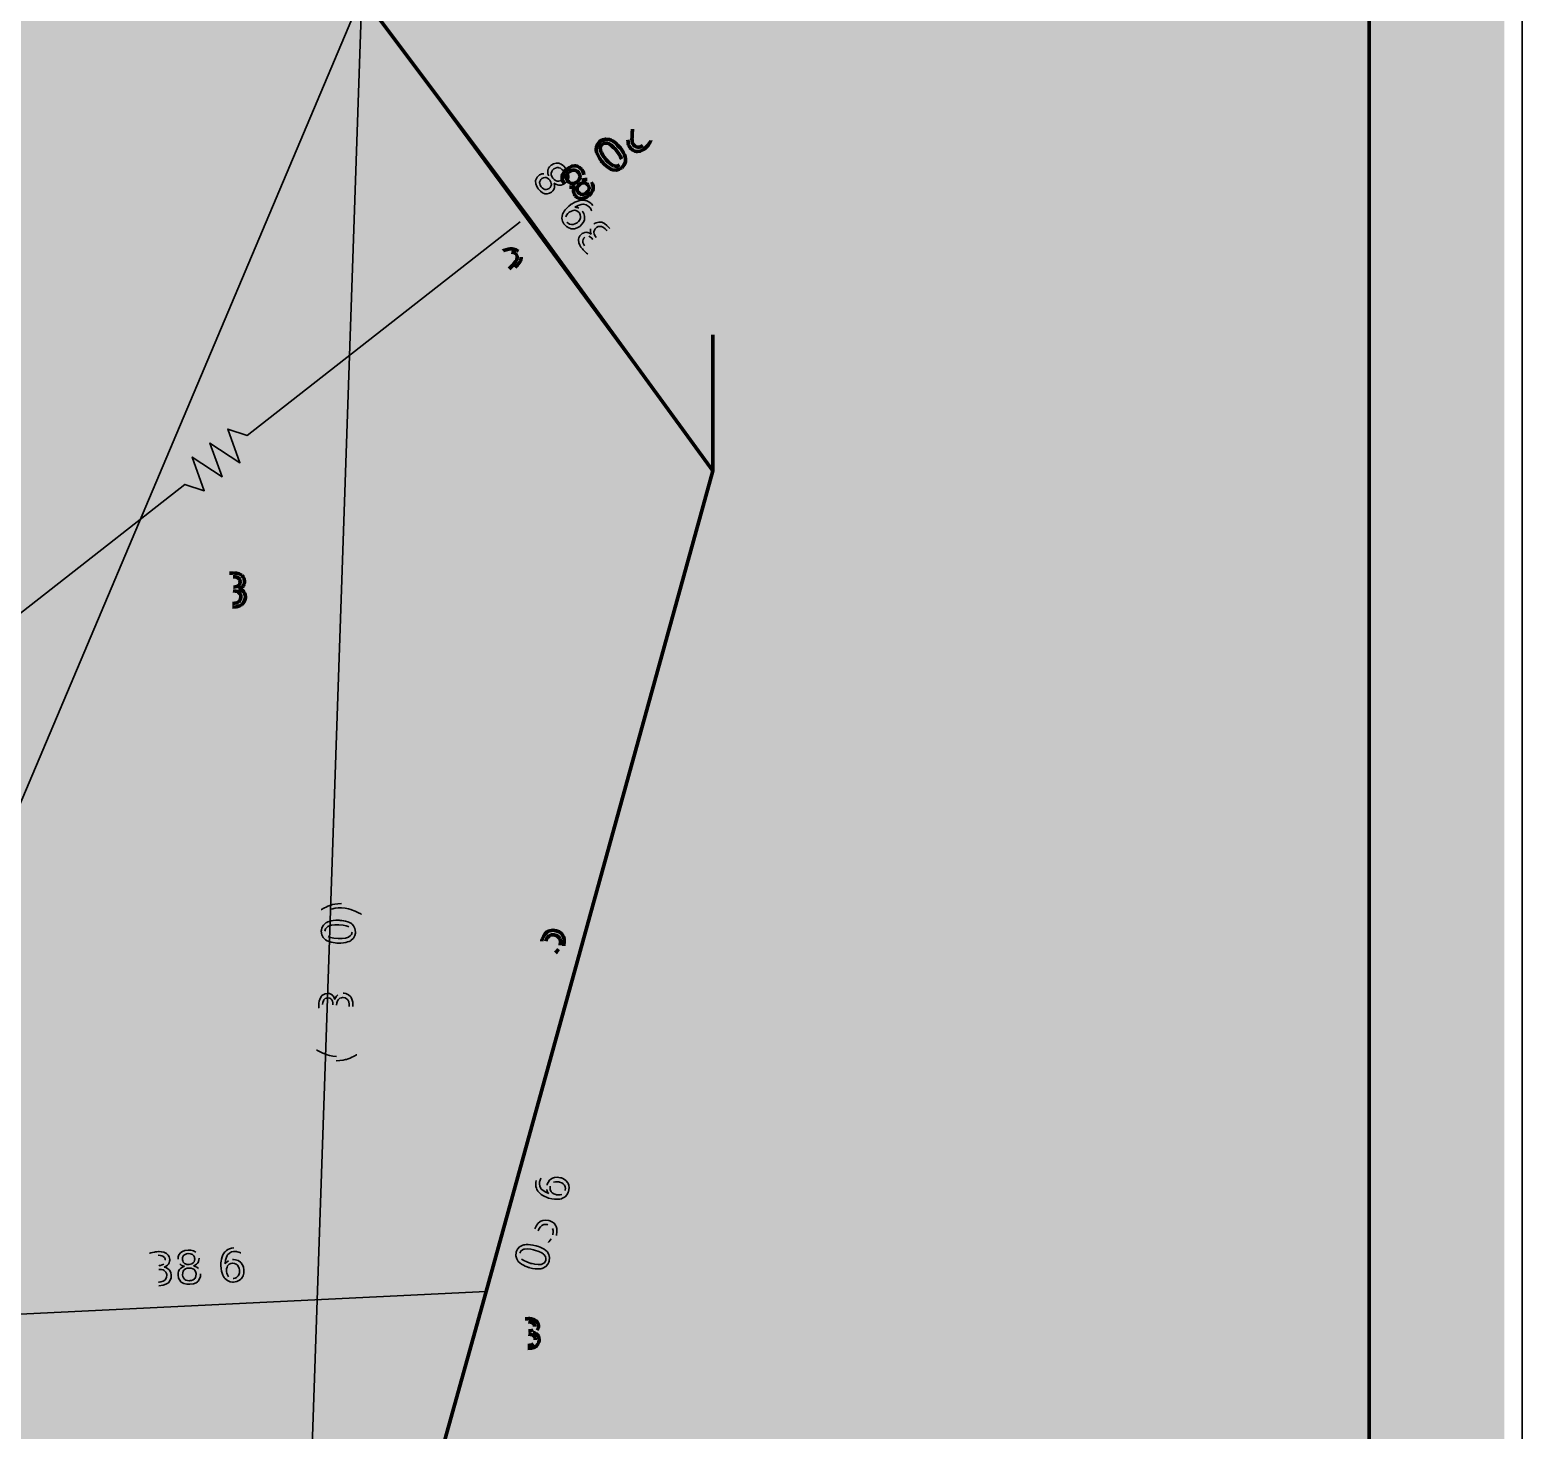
# Model space of a CAD drawing. Header units: inches. Extents: x 0 to 9.1, y 0 to 13.1.
# Drawn here: x 5.084 to 9.14, y 5.239 to 9.046 of the extents above; entities that cross this region are included whole.
import ezdxf

# ---------------------------------------------------------------- set-up
doc = ezdxf.new("R2010")
doc.units = ezdxf.units.IN
doc.header["$MEASUREMENT"] = 0
doc.layers.add('PDF_Geometry', color=7, linetype='Continuous')
doc.layers.add('PDF_Solid Fills', color=7, linetype='Continuous')

msp = doc.modelspace()

# ---------------------------------------------------------------- hatches: boundary and pattern name
at = {"layer": 'PDF_Solid Fills', "true_color": 0xffffff, "transparency": 33554559}
msp.add_hatch(color=7, dxfattribs=at).paths.add_polyline_path([(9.0917, 0.1596), (9.0917, 13.0851), (-0.0485, 13.0851), (-0.0485, 0.1596)])
at = {"layer": 'PDF_Solid Fills', "transparency": 33554559}
h = msp.add_hatch(color=256, dxfattribs=at)
h.paths.add_polyline_path([(6.713, 8.794), (6.6803, 8.7666), (6.6737, 8.7746), (6.7174, 8.8112), (6.724, 8.8032)], flags=0)
h.paths.add_polyline_path([(6.7219, 8.7766, 0.00009), (6.724, 8.8032)], flags=0)
h.paths.add_polyline_path([(6.7496, 8.7321, 0.068787), (6.7574, 8.7415)], flags=0)
h.paths.add_polyline_path([(6.7574, 8.7415, 0.056036), (6.7639, 8.7549)], flags=0)
h.paths.add_polyline_path([(6.7639, 8.7549), (6.7719, 8.7455)], flags=0)
h.paths.add_polyline_path([(6.7105, 8.7616, 0.003052), (6.7094, 8.7476)], flags=0)
h.paths.add_polyline_path([(6.713, 8.794, 0.003312), (6.7105, 8.7616)], flags=0)
h.paths.add_polyline_path([(6.6868, 8.6789, 0.270579), (6.6917, 8.695)], flags=0)
h.paths.add_polyline_path([(6.6042, 8.6961), (6.5943, 8.6879), (6.5845, 8.6996), (6.5942, 8.7078)], flags=0)
h.paths.add_polyline_path([(6.61, 8.6322, 0.16266), (6.5983, 8.6395)], flags=0)
h.paths.add_polyline_path([(6.5371, 8.6268, 0.159679), (6.5502, 8.6188)], flags=0)
h.paths.add_polyline_path([(6.5845, 8.6373, 0.146243), (6.5897, 8.6521)], flags=0)
h = msp.add_hatch(color=5, dxfattribs=at)
h.paths.add_polyline_path([(6.6166, 8.5184, 0.163678), (6.6077, 8.5057)], flags=0)
h.paths.add_polyline_path([(6.6659, 8.4964, 0.036223), (6.6599, 8.5065)], flags=0)
h.paths.add_polyline_path([(6.6705, 8.4845, 0.033786), (6.6659, 8.4964)], flags=0)
h.paths.add_polyline_path([(6.6705, 8.4845), (6.6609, 8.4776)], flags=0)
h.paths.add_polyline_path([(6.6609, 8.4776, 0.059662), (6.658, 8.4891)], flags=0)
h.paths.add_polyline_path([(6.658, 8.4891, 0.055022), (6.6519, 8.5001)], flags=0)
h.paths.add_polyline_path([(6.6226, 8.4816), (6.6286, 8.4733), (6.6208, 8.4674), (6.6143, 8.4762)], flags=0)
h.paths.add_polyline_path([(6.6034, 8.4851, 0.218598), (6.5922, 8.4828)], flags=0)
h.paths.add_polyline_path([(6.5917, 8.459, 0.033116), (6.5989, 8.451)], flags=0)
h.paths.add_polyline_path([(6.5989, 8.451, 0.034503), (6.6092, 8.443)], flags=0)
h.paths.add_polyline_path([(6.6092, 8.443), (6.6005, 8.4365)], flags=0)
h.paths.add_polyline_path([(6.6225, 8.5514), (6.6135, 8.545)], flags=0)
h.paths.add_polyline_path([(6.6135, 8.545, 0.031893), (6.6108, 8.5544)], flags=0)
h.paths.add_polyline_path([(6.5854, 8.5536, 0.109006), (6.5762, 8.5615)], flags=0)
h.paths.add_polyline_path([(6.6189, 8.561, 0.030331), (6.6142, 8.5688)], flags=0)
h.paths.add_polyline_path([(6.6225, 8.5514, 0.033116), (6.6189, 8.561)], flags=0)
h.paths.add_polyline_path([(6.5406, 8.5378, 0.21035), (6.5437, 8.5239)], flags=0)
h.paths.add_polyline_path([(6.5654, 8.6065), (6.5578, 8.6168), (6.5703, 8.6259), (6.5778, 8.6156)], flags=0)
h.paths.add_polyline_path([(6.4935, 8.6498, 0.151369), (6.4806, 8.6552)], flags=0)
h = msp.add_hatch(color=1, dxfattribs=at)
h.paths.add_polyline_path([(6.307, 8.3797), (6.3243, 8.3797), (6.3243, 8.4396), (6.3053, 8.4359), (6.3053, 8.4456), (6.324, 8.4494), (6.3349, 8.4494), (6.3349, 8.3797), (6.3521, 8.3797), (6.3521, 8.3708), (6.307, 8.3708)], flags=0)
h.paths.add_polyline_path([(6.3827, 8.3797), (6.4197, 8.3797), (6.4197, 8.3708), (6.37, 8.3708), (6.37, 8.3797)], flags=0)
h.paths.add_polyline_path([(6.3864, 8.3965, 0.001203), (6.37, 8.3797)], flags=0)
h.paths.add_polyline_path([(6.3927, 8.4417, 0.066563), (6.3823, 8.44)], flags=0)
h.paths.add_polyline_path([(6.3823, 8.44, 0.048311), (6.3704, 8.4348)], flags=0)
h.paths.add_polyline_path([(6.3704, 8.4348), (6.3704, 8.4456)], flags=0)
h.paths.add_polyline_path([(6.4192, 8.4282, 0.20745), (6.412, 8.4447)], flags=0)
h.paths.add_polyline_path([(6.4026, 8.4002, 0.001569), (6.3827, 8.3797)], flags=0)
msp.add_hatch(color=1, dxfattribs=at).paths.add_polyline_path([(6.9842, 7.9024), (7.0479, 7.9024), (7.0479, 7.8909), (6.9978, 7.8909), (6.9978, 7.8612), (7.0458, 7.8612), (7.0458, 7.8496), (6.9978, 7.8496), (6.9978, 7.813), (7.0492, 7.813), (7.0492, 7.8015), (6.9842, 7.8015)])
h = msp.add_hatch(color=5, dxfattribs=at)
h.paths.add_polyline_path([(5.6227, 7.4777, 0.039234), (5.6344, 7.4766)], flags=0)
h.paths.add_polyline_path([(5.6104, 7.4809, 0.031076), (5.6227, 7.4777)], flags=0)
h.paths.add_polyline_path([(5.6104, 7.4809), (5.6104, 7.4928)], flags=0)
h.paths.add_polyline_path([(5.6104, 7.4928, 0.060058), (5.6215, 7.4883)], flags=0)
h.paths.add_polyline_path([(5.6215, 7.4883, 0.055399), (5.634, 7.4868)], flags=0)
h.paths.add_polyline_path([(5.6364, 7.5214), (5.6261, 7.5214), (5.6261, 7.5313), (5.6369, 7.5313)], flags=0)
h.paths.add_polyline_path([(5.6364, 7.5596, 0.041666), (5.6257, 7.5585)], flags=0)
h.paths.add_polyline_path([(5.6257, 7.5585, 0.034771), (5.6131, 7.555)], flags=0)
h.paths.add_polyline_path([(5.6131, 7.555), (5.6131, 7.5659)], flags=0)
h.paths.add_polyline_path([(5.6261, 7.5688, 0.018572), (5.6131, 7.5659)], flags=0)
h = msp.add_hatch(color=5, dxfattribs=at)
h.paths.add_polyline_path([(6.4414, 6.5609), (6.4541, 6.6069), (6.4638, 6.6043), (6.4541, 6.5691), (6.4754, 6.5632)], flags=0)
h.paths.add_polyline_path([(6.4754, 6.5686, 0.024728), (6.4754, 6.5632)], flags=0)
h.paths.add_polyline_path([(6.5308, 6.5449, 0.034643), (6.5348, 6.5558)], flags=0)
h.paths.add_polyline_path([(6.5248, 6.5341, 0.028624), (6.5308, 6.5449)], flags=0)
h.paths.add_polyline_path([(6.5248, 6.5341), (6.5129, 6.5374)], flags=0)
h.paths.add_polyline_path([(6.5203, 6.5469, 0.057985), (6.5249, 6.5583)], flags=0)
h.paths.add_polyline_path([(6.4858, 6.5691, 0.057737), (6.4843, 6.5594)], flags=0)
h.paths.add_polyline_path([(6.4843, 6.5594, 0.044744), (6.4848, 6.5489)], flags=0)
h.paths.add_polyline_path([(6.4848, 6.5489), (6.4414, 6.5609)], flags=0)
h.paths.add_polyline_path([(6.4614, 6.6334), (6.4766, 6.6889), (6.4815, 6.6877), (6.5545, 6.6339), (6.5511, 6.6215), (6.4824, 6.6722), (6.4711, 6.6306)], flags=0)
h.paths.add_polyline_path([(6.5546, 6.6922), (6.558, 6.7045), (6.5728, 6.7003), (6.5694, 6.688)], flags=0)
h.paths.add_polyline_path([(6.5125, 6.779), (6.5505, 6.7366), (6.5586, 6.7663)], flags=0)
h.paths.add_polyline_path([(6.5014, 6.7787), (6.5054, 6.7934), (6.5617, 6.7779), (6.5651, 6.7902), (6.5749, 6.7874), (6.5715, 6.7753), (6.5919, 6.7696), (6.5886, 6.758), (6.5683, 6.7636), (6.5575, 6.7245), (6.5462, 6.7276)], flags=0)
h = msp.add_hatch(color=5, dxfattribs=at)
h.paths.add_polyline_path([(5.9171, 6.2556, 0.060673), (5.9447, 6.2586)], flags=0)
h.paths.add_polyline_path([(5.9447, 6.2586, 0.051799), (5.9727, 6.2696)], flags=0)
h.paths.add_polyline_path([(5.9727, 6.2696), (5.9722, 6.2599)], flags=0)
h.paths.add_polyline_path([(5.8897, 6.2492, 0.070578), (5.9166, 6.2438)], flags=0)
h.paths.add_polyline_path([(5.8625, 6.2636, 0.05619), (5.8897, 6.2492)], flags=0)
h.paths.add_polyline_path([(5.8625, 6.2636), (5.8628, 6.2733)], flags=0)
h.paths.add_polyline_path([(5.9468, 6.2956), (5.9474, 6.3153), (5.8793, 6.3176), (5.8828, 6.2959), (5.8717, 6.2963), (5.8682, 6.3181), (5.8686, 6.3301), (5.9479, 6.3273), (5.9485, 6.3473), (5.9588, 6.347), (5.9571, 6.2953)], flags=0)
h.paths.add_polyline_path([(5.9354, 6.4275, 0.156402), (5.9206, 6.4232)], flags=0)
h.paths.add_polyline_path([(5.9607, 6.38, 0.039792), (5.962, 6.3915)], flags=0)
h.paths.add_polyline_path([(5.957, 6.3677, 0.024573), (5.9607, 6.38)], flags=0)
h.paths.add_polyline_path([(5.957, 6.3677), (5.9451, 6.3681)], flags=0)
h.paths.add_polyline_path([(5.9451, 6.3681, 0.057723), (5.95, 6.379)], flags=0)
h.paths.add_polyline_path([(5.95, 6.379, 0.057117), (5.9519, 6.3914)], flags=0)
h.paths.add_polyline_path([(5.9174, 6.395), (5.9171, 6.3847), (5.9073, 6.385), (5.9076, 6.3958)], flags=0)
h.paths.add_polyline_path([(5.8793, 6.3963, 0.036597), (5.8799, 6.3855)], flags=0)
h.paths.add_polyline_path([(5.8799, 6.3855, 0.031642), (5.8829, 6.3729)], flags=0)
h.paths.add_polyline_path([(5.8829, 6.3729), (5.8722, 6.3732)], flags=0)
h.paths.add_polyline_path([(5.8697, 6.3863, 0.022543), (5.8722, 6.3732)], flags=0)
h.paths.add_polyline_path([(5.8845, 6.4858), (5.9313, 6.4534), (5.9322, 6.4841)], flags=0)
h.paths.add_polyline_path([(5.8737, 6.4828), (5.8743, 6.4981), (5.9327, 6.4961), (5.9331, 6.5089), (5.9431, 6.5086), (5.9428, 6.4958), (5.9639, 6.4951), (5.9634, 6.4831), (5.9423, 6.4838), (5.941, 6.4432), (5.9293, 6.4437)], flags=0)
h.paths.add_polyline_path([(5.9496, 6.5285), (5.95, 6.5412), (5.9654, 6.5408), (5.965, 6.528)], flags=0)
h.paths.add_polyline_path([(5.8856, 6.5959, 0.268123), (5.8943, 6.5814)], flags=0)
h.paths.add_polyline_path([(5.9593, 6.5932, 0.268123), (5.9505, 6.6077)], flags=0)
h.paths.add_polyline_path([(5.8754, 6.6451), (5.8757, 6.6548)], flags=0)
h.paths.add_polyline_path([(5.9582, 6.6656, 0.069849), (5.9311, 6.6709)], flags=0)
h.paths.add_polyline_path([(5.9856, 6.6511, 0.05697), (5.9582, 6.6656)], flags=0)
h.paths.add_polyline_path([(5.9856, 6.6511), (5.9853, 6.6414)], flags=0)
h.paths.add_polyline_path([(5.9033, 6.6562, 0.05274), (5.8754, 6.6451)], flags=0)
h = msp.add_hatch(color=5, dxfattribs=at)
h.paths.add_polyline_path([(6.4569, 5.6032), (6.4621, 5.6223), (6.3963, 5.6404), (6.3947, 5.6184), (6.384, 5.6214), (6.3857, 5.6434), (6.3887, 5.6549), (6.4654, 5.6338), (6.4706, 5.6531), (6.4806, 5.6503), (6.4669, 5.6004)], flags=0)
h.paths.add_polyline_path([(6.4152, 5.7206, 0.266258), (6.4203, 5.7046)], flags=0)
h.paths.add_polyline_path([(6.4214, 5.7732), (6.4341, 5.8194), (6.4438, 5.8166), (6.4341, 5.7814), (6.4555, 5.7755)], flags=0)
h.paths.add_polyline_path([(6.4555, 5.7811, 0.048441), (6.4555, 5.7755)], flags=0)
h.paths.add_polyline_path([(6.4564, 5.7863, 0.050068), (6.4555, 5.7811)], flags=0)
h.paths.add_polyline_path([(6.5108, 5.7574, 0.036963), (6.5148, 5.7682)], flags=0)
h.paths.add_polyline_path([(6.5048, 5.7465, 0.030992), (6.5108, 5.7574)], flags=0)
h.paths.add_polyline_path([(6.5048, 5.7465), (6.4931, 5.7498)], flags=0)
h.paths.add_polyline_path([(6.5003, 5.7592, 0.048279), (6.5051, 5.7706)], flags=0)
h.paths.add_polyline_path([(6.504, 5.788, 0.19698), (6.4914, 5.7979)], flags=0)
h.paths.add_polyline_path([(6.4658, 5.7814, 0.043614), (6.4643, 5.7719)], flags=0)
h.paths.add_polyline_path([(6.4643, 5.7719, 0.044078), (6.4648, 5.7612)], flags=0)
h.paths.add_polyline_path([(6.4648, 5.7612), (6.4214, 5.7732)], flags=0)
h.paths.add_polyline_path([(6.5138, 5.8291), (6.5172, 5.8412), (6.532, 5.8372), (6.5286, 5.8249)], flags=0)
h.paths.add_polyline_path([(6.5298, 5.8802, 0.208288), (6.5388, 5.8913)], flags=0)
h.paths.add_polyline_path([(6.5072, 5.9133, 0.204669), (6.4984, 5.9023)], flags=0)
h.paths.add_polyline_path([(6.4681, 5.9356), (6.4788, 5.9327)], flags=0)
h.paths.add_polyline_path([(6.4788, 5.9327, 0.03557), (6.4731, 5.9246)], flags=0)
h.paths.add_polyline_path([(6.4894, 5.9056, 0.111056), (6.4888, 5.8934)], flags=0)
h.paths.add_polyline_path([(6.4629, 5.927, 0.03743), (6.4597, 5.9185)], flags=0)
h.paths.add_polyline_path([(6.4681, 5.9356, 0.046519), (6.4629, 5.927)], flags=0)
h = msp.add_hatch(color=5, dxfattribs=at)
h.paths.add_polyline_path([(5.4227, 5.6323, 0.040051), (5.4344, 5.6318)], flags=0)
h.paths.add_polyline_path([(5.4102, 5.6349, 0.031539), (5.4227, 5.6323)], flags=0)
h.paths.add_polyline_path([(5.4102, 5.6349), (5.4096, 5.6468)], flags=0)
h.paths.add_polyline_path([(5.4096, 5.6468, 0.052328), (5.4209, 5.6427)], flags=0)
h.paths.add_polyline_path([(5.4209, 5.6427, 0.053945), (5.4335, 5.6418)], flags=0)
h.paths.add_polyline_path([(5.4341, 5.6766), (5.4238, 5.676), (5.4233, 5.6858), (5.4341, 5.6865)], flags=0)
h.paths.add_polyline_path([(5.4476, 5.6908, 0.219569), (5.4519, 5.7014)], flags=0)
h.paths.add_polyline_path([(5.4322, 5.7148, 0.040997), (5.4216, 5.7131)], flags=0)
h.paths.add_polyline_path([(5.4216, 5.7131, 0.036478), (5.4092, 5.7091)], flags=0)
h.paths.add_polyline_path([(5.4092, 5.7091), (5.4087, 5.7198)], flags=0)
h.paths.add_polyline_path([(5.4864, 5.7043, 0.16105), (5.4913, 5.6915)], flags=0)
h.paths.add_polyline_path([(5.5435, 5.7071, 0.209672), (5.5352, 5.7237)], flags=0)
h.paths.add_polyline_path([(5.5478, 5.6644, 0.155495), (5.5423, 5.6788)], flags=0)
h.paths.add_polyline_path([(5.57, 5.6557), (5.5826, 5.6563), (5.5834, 5.6409), (5.5707, 5.6403)], flags=0)
h.paths.add_polyline_path([(5.6235, 5.6566, 0.200323), (5.6367, 5.6515)], flags=0)
h.paths.add_polyline_path([(5.6568, 5.7325), (5.6574, 5.7215)], flags=0)
h.paths.add_polyline_path([(5.6349, 5.7031, 0.098235), (5.6232, 5.6997)], flags=0)
h.paths.add_polyline_path([(5.6471, 5.7348, 0.036331), (5.6378, 5.7352)], flags=0)
h.paths.add_polyline_path([(5.6568, 5.7325, 0.042181), (5.6471, 5.7348)], flags=0)
h = msp.add_hatch(color=1, dxfattribs=at)
h.paths.add_polyline_path([(6.3532, 5.4715), (6.3704, 5.4715), (6.3704, 5.5313), (6.3515, 5.5277), (6.3515, 5.5373), (6.3701, 5.5412), (6.381, 5.5412), (6.381, 5.4715), (6.3983, 5.4715), (6.3983, 5.4626), (6.3532, 5.4626)], flags=0)
h.paths.add_polyline_path([(6.4272, 5.4621, 0.038792), (6.4372, 5.4612)], flags=0)
h.paths.add_polyline_path([(6.4163, 5.465, 0.039103), (6.4272, 5.4621)], flags=0)
h.paths.add_polyline_path([(6.4163, 5.465), (6.4163, 5.4753)], flags=0)
h.paths.add_polyline_path([(6.4163, 5.4753, 0.056486), (6.4261, 5.4713)], flags=0)
h.paths.add_polyline_path([(6.4261, 5.4713, 0.059301), (6.4371, 5.4699)], flags=0)
h.paths.add_polyline_path([(6.4523, 5.4739, 0.218434), (6.4575, 5.4853)], flags=0)
h.paths.add_polyline_path([(6.4392, 5.5001), (6.4301, 5.5001), (6.4301, 5.509), (6.4394, 5.509)], flags=0)
h.paths.add_polyline_path([(6.4515, 5.5121, 0.226898), (6.4558, 5.521)], flags=0)
h.paths.add_polyline_path([(6.4392, 5.5335, 0.04104), (6.4297, 5.5326)], flags=0)
h.paths.add_polyline_path([(6.4297, 5.5326, 0.018669), (6.4187, 5.5297)], flags=0)
h.paths.add_polyline_path([(6.4187, 5.5297), (6.4187, 5.5392)], flags=0)
h.paths.add_polyline_path([(6.4301, 5.5418, 0.022386), (6.4187, 5.5392)], flags=0)
h.paths.add_polyline_path([(6.452, 5.5049, 0.143486), (6.4624, 5.5112)], flags=0)

# ---------------------------------------------------------------- linework, layer by layer
at = {"layer": 'PDF_Geometry', "color": 250, "lineweight": 35, "true_color": 0x404040}
msp.add_lwpolyline([(9.1402, 0), (9.1402, 12.9255), (0.0154, 12.9255), (0.0154, 0.0154), (9.1402, 0.0154)], dxfattribs=at)
at = {"layer": 'PDF_Geometry', "lineweight": 70}
msp.add_lwpolyline([(0.4309, 12.51), (0.4309, 0.4309), (8.7247, 0.4309), (8.7247, 12.51)], close=True, dxfattribs=at)
at = {"layer": 'PDF_Geometry', "lineweight": 35}
for points in [[(3.1852, 9.7095), (4.8009, 10.4635), (5.9857, 10.5712), (5.9857, 9.1402), (6.9398, 7.8476), (5.8011, 3.7392), (5.678, 2.7544), (3.1237, 2.3697)], [(5.9857, 9.1402), (3.1237, 2.3697), (5.8011, 3.7392)]]:
    msp.add_lwpolyline(points, close=True, dxfattribs=at)
at = {"layer": 'PDF_Geometry', "lineweight": 106}
msp.add_lwpolyline([(3.1852, 9.7095), (4.8009, 10.4635), (4.8778, 10.4635), (5.9857, 10.5712), (5.9857, 9.1402), (6.4474, 8.5247), (6.9398, 7.8476), (6.3243, 5.6164), (5.8011, 3.7392), (5.678, 2.7544), (3.1237, 2.3697), (3.1391, 5.4472), (3.1544, 5.9703), (3.1698, 8.4477)], close=True, dxfattribs=at)
at = {"layer": 'PDF_Geometry', "color": 5, "lineweight": 35}
msp.add_lwpolyline([(3.1544, 5.9703), (3.8813, 6.5395), (3.9341, 6.5221), (3.9013, 6.6139), (3.9824, 6.5602), (3.9498, 6.6517), (4.0309, 6.598), (3.9983, 6.6897), (4.0509, 6.6723), (5.5049, 7.8107), (5.5575, 7.7933), (5.5249, 7.885), (5.606, 7.8313), (5.5732, 7.923), (5.6544, 7.8693), (5.6217, 7.9609), (5.6744, 7.9435), (6.4166, 8.5247)], dxfattribs=at)
at = {"layer": 'PDF_Geometry', "lineweight": 106}
msp.add_lwpolyline([(6.9398, 7.8476), (6.9398, 8.2169)], dxfattribs=at)
at = {"layer": 'PDF_Geometry', "lineweight": 35}
msp.add_lwpolyline([(4.7393, 5.5395), (6.3243, 5.6164)], dxfattribs=at)
at = {"layer": 'PDF_Geometry', "lineweight": 106}
for points in [[(6.7219, 8.7766), (6.7219, 8.7766), (6.7205, 8.7595), (6.7205, 8.755)], [(6.6232, 8.7189), (6.6232, 8.7189), (6.6217, 8.733), (6.6332, 8.7427)], [(6.6394, 8.7355), (6.6394, 8.7355), (6.6322, 8.7293), (6.6346, 8.7193)], [(6.6332, 8.7427), (6.6332, 8.7427), (6.6448, 8.7526), (6.6586, 8.7486)], [(6.6562, 8.7373), (6.6562, 8.7373), (6.6466, 8.7415), (6.6394, 8.7355)], [(6.6774, 8.7193), (6.6774, 8.7193), (6.6657, 8.7333), (6.6562, 8.7373)], [(6.6586, 8.7486), (6.6586, 8.7486), (6.6723, 8.7446), (6.6868, 8.7272)], [(6.6868, 8.7272), (6.6868, 8.7272), (6.7016, 8.7096), (6.7031, 8.6955)], [(6.7113, 8.7339), (6.7113, 8.7339), (6.7097, 8.7392), (6.7094, 8.7476)], [(6.7163, 8.7244), (6.7163, 8.7244), (6.7128, 8.7286), (6.7113, 8.7339)], [(6.7346, 8.7155), (6.7346, 8.7155), (6.7239, 8.7155), (6.7163, 8.7244)], [(6.7205, 8.755), (6.7205, 8.755), (6.72, 8.7463), (6.7213, 8.7413)], [(6.7213, 8.7413), (6.7213, 8.7413), (6.7223, 8.7363), (6.7251, 8.733)], [(6.7251, 8.733), (6.7251, 8.733), (6.7299, 8.7275), (6.7366, 8.7272)], [(6.7562, 8.7246), (6.7562, 8.7246), (6.7454, 8.7155), (6.7346, 8.7155)], [(6.7366, 8.7272), (6.7366, 8.7272), (6.7434, 8.727), (6.7496, 8.7321)], [(6.7642, 8.733), (6.7642, 8.733), (6.7602, 8.7279), (6.7562, 8.7246)], [(6.7719, 8.7455), (6.7719, 8.7455), (6.7682, 8.7383), (6.7642, 8.733)], [(6.6392, 8.6873), (6.6392, 8.6873), (6.6248, 8.7046), (6.6232, 8.7189)], [(6.6346, 8.7193), (6.6346, 8.7193), (6.6369, 8.7092), (6.6486, 8.6952)], [(6.6677, 8.6658), (6.6677, 8.6658), (6.654, 8.6698), (6.6392, 8.6873)], [(6.6486, 8.6952), (6.6486, 8.6952), (6.6606, 8.681), (6.6702, 8.6769)], [(6.6917, 8.695), (6.6917, 8.695), (6.6894, 8.7052), (6.6774, 8.7193)], [(6.7031, 8.6955), (6.7031, 8.6955), (6.7046, 8.6813), (6.6931, 8.6715)], [(6.5371, 8.6268), (6.5371, 8.6268), (6.5286, 8.6368), (6.5303, 8.6473)], [(6.5303, 8.6473), (6.5303, 8.6473), (6.5318, 8.6578), (6.5432, 8.6673)], [(6.542, 8.6476), (6.542, 8.6476), (6.5412, 8.6409), (6.5465, 8.6347)], [(6.5494, 8.6599), (6.5494, 8.6599), (6.5428, 8.6544), (6.542, 8.6476)], [(6.5432, 8.6673), (6.5432, 8.6673), (6.5546, 8.6769), (6.5652, 8.6767)], [(6.5628, 8.6652), (6.5628, 8.6652), (6.5562, 8.6655), (6.5494, 8.6599)], [(6.5748, 8.6585), (6.5748, 8.6585), (6.5695, 8.6649), (6.5628, 8.6652)], [(6.5652, 8.6767), (6.5652, 8.6767), (6.5758, 8.6764), (6.5842, 8.6664)], [(6.5717, 8.6335), (6.5717, 8.6335), (6.5783, 8.639), (6.5792, 8.6456)], [(6.5792, 8.6456), (6.5792, 8.6456), (6.58, 8.6522), (6.5748, 8.6585)], [(6.5842, 8.6664), (6.5842, 8.6664), (6.5897, 8.6598), (6.5897, 8.6521)], [(6.5845, 8.6373), (6.5845, 8.6373), (6.5917, 8.6407), (6.5983, 8.6395)], [(6.6931, 8.6715), (6.6931, 8.6715), (6.6814, 8.6618), (6.6677, 8.6658)], [(6.6702, 8.6769), (6.6702, 8.6769), (6.6797, 8.6729), (6.6868, 8.6789)], [(6.5465, 8.6347), (6.5465, 8.6347), (6.5517, 8.6285), (6.5583, 8.6282)], [(6.5657, 8.6215), (6.5657, 8.6215), (6.5577, 8.6176), (6.5502, 8.6188)], [(6.5583, 8.6282), (6.5583, 8.6282), (6.5651, 8.6278), (6.5717, 8.6335)], [(6.5611, 8.6082), (6.5611, 8.6082), (6.5611, 8.615), (6.5657, 8.6215)], [(6.5662, 8.5955), (6.5662, 8.5955), (6.5612, 8.6015), (6.5611, 8.6082)], [(6.5711, 8.6152), (6.5711, 8.6152), (6.5703, 8.6093), (6.5748, 8.6039)], [(6.5778, 8.6261), (6.5778, 8.6261), (6.572, 8.6212), (6.5711, 8.6152)], [(6.5748, 8.6039), (6.5748, 8.6039), (6.5792, 8.5987), (6.5851, 8.5985)], [(6.5899, 8.6308), (6.5899, 8.6308), (6.584, 8.6312), (6.5778, 8.6261)], [(6.5851, 8.5985), (6.5851, 8.5985), (6.5909, 8.5984), (6.5969, 8.6035)], [(6.6002, 8.6253), (6.6002, 8.6253), (6.5957, 8.6307), (6.5899, 8.6308)], [(6.5969, 8.6035), (6.5969, 8.6035), (6.6029, 8.6085), (6.6039, 8.6142)], [(6.6039, 8.6142), (6.6039, 8.6142), (6.6046, 8.6199), (6.6002, 8.6253)], [(6.6152, 8.6144), (6.6152, 8.6144), (6.6134, 8.6047), (6.6031, 8.5961)], [(6.61, 8.6322), (6.61, 8.6322), (6.6169, 8.6239), (6.6152, 8.6144)], [(6.5829, 8.5873), (6.5829, 8.5873), (6.5731, 8.5871), (6.5662, 8.5955)], [(6.6031, 8.5961), (6.6031, 8.5961), (6.5928, 8.5873), (6.5829, 8.5873)], [(6.3704, 8.4456), (6.3704, 8.4456), (6.3769, 8.4482), (6.3824, 8.4496)], [(6.3824, 8.4496), (6.3824, 8.4496), (6.388, 8.4508), (6.3926, 8.4508)], [(6.3926, 8.4508), (6.3926, 8.4508), (6.4047, 8.4508), (6.412, 8.4447)], [(6.4043, 8.4379), (6.4043, 8.4379), (6.4, 8.4417), (6.3927, 8.4417)], [(6.4086, 8.4276), (6.4086, 8.4276), (6.4086, 8.434), (6.4043, 8.4379)], [(6.3864, 8.3965), (6.3864, 8.3965), (6.3969, 8.4071), (6.3995, 8.4102)], [(6.3995, 8.4102), (6.3995, 8.4102), (6.4046, 8.4157), (6.4066, 8.4199)], [(6.4109, 8.409), (6.4109, 8.409), (6.4097, 8.4074), (6.4026, 8.4002)], [(6.4066, 8.4199), (6.4066, 8.4199), (6.4086, 8.4239), (6.4086, 8.4276)], [(6.4175, 8.4191), (6.4175, 8.4191), (6.4157, 8.4148), (6.4109, 8.409)], [(6.4192, 8.4282), (6.4192, 8.4282), (6.4192, 8.4234), (6.4175, 8.4191)], [(5.6261, 7.5688), (5.6261, 7.5688), (5.6321, 7.5697), (5.6377, 7.5697)], [(5.6504, 7.5559), (5.6504, 7.5559), (5.6455, 7.5596), (5.6364, 7.5596)], [(5.6377, 7.5697), (5.6377, 7.5697), (5.6514, 7.5697), (5.6594, 7.5634)], [(5.6554, 7.5451), (5.6554, 7.5451), (5.6554, 7.5522), (5.6504, 7.5559)], [(5.6594, 7.5634), (5.6594, 7.5634), (5.6674, 7.5573), (5.6674, 7.5463)], [(5.6674, 7.5463), (5.6674, 7.5463), (5.6674, 7.539), (5.6632, 7.5339)], [(5.6518, 7.5169), (5.6518, 7.5169), (5.6463, 7.5214), (5.6364, 7.5214)], [(5.6369, 7.5313), (5.6369, 7.5313), (5.6458, 7.5313), (5.6506, 7.5348)], [(5.6506, 7.5348), (5.6506, 7.5348), (5.6554, 7.5385), (5.6554, 7.5451)], [(5.6632, 7.5339), (5.6632, 7.5339), (5.6591, 7.5288), (5.6511, 7.5266)], [(5.6511, 7.5266), (5.6511, 7.5266), (5.6597, 7.5249), (5.6646, 7.5191)], [(5.6575, 7.5045), (5.6575, 7.5045), (5.6575, 7.5125), (5.6518, 7.5169)], [(5.6646, 7.5191), (5.6646, 7.5191), (5.6695, 7.5133), (5.6695, 7.5045)], [(5.634, 7.4868), (5.634, 7.4868), (5.6455, 7.4868), (5.6515, 7.4913)], [(5.6604, 7.4839), (5.6604, 7.4839), (5.6514, 7.4766), (5.6344, 7.4766)], [(5.6515, 7.4913), (5.6515, 7.4913), (5.6575, 7.4959), (5.6575, 7.5045)], [(5.6695, 7.5045), (5.6695, 7.5045), (5.6695, 7.4911), (5.6604, 7.4839)], [(6.4754, 6.5686), (6.4754, 6.5686), (6.4757, 6.5714), (6.4764, 6.5738)], [(6.4764, 6.5738), (6.4764, 6.5738), (6.4803, 6.5883), (6.4906, 6.5946)], [(6.4954, 6.5835), (6.4954, 6.5835), (6.4884, 6.5791), (6.4858, 6.5691)], [(6.4906, 6.5946), (6.4906, 6.5946), (6.5011, 6.6008), (6.5145, 6.5971)], [(6.5112, 6.5855), (6.5112, 6.5855), (6.5021, 6.588), (6.4954, 6.5835)], [(6.524, 6.5757), (6.524, 6.5757), (6.5203, 6.5831), (6.5112, 6.5855)], [(6.5145, 6.5971), (6.5145, 6.5971), (6.5283, 6.5932), (6.5337, 6.5825)], [(6.5249, 6.5583), (6.5249, 6.5583), (6.5277, 6.5683), (6.524, 6.5757)], [(6.5337, 6.5825), (6.5337, 6.5825), (6.5391, 6.5715), (6.5348, 6.5558)], [(6.5129, 6.5374), (6.5129, 6.5374), (6.5174, 6.5417), (6.5203, 6.5469)], [(6.4301, 5.5418), (6.4301, 5.5418), (6.4354, 5.5426), (6.4401, 5.5426)], [(6.4515, 5.5303), (6.4515, 5.5303), (6.4471, 5.5335), (6.4392, 5.5335)], [(6.4401, 5.5426), (6.4401, 5.5426), (6.4521, 5.5426), (6.4592, 5.537)], [(6.4558, 5.521), (6.4558, 5.521), (6.4558, 5.527), (6.4515, 5.5303)], [(6.4592, 5.537), (6.4592, 5.537), (6.4663, 5.5315), (6.4663, 5.5223)], [(6.4663, 5.5223), (6.4663, 5.5223), (6.4663, 5.5156), (6.4624, 5.5112)], [(6.4526, 5.4963), (6.4526, 5.4963), (6.4478, 5.5001), (6.4392, 5.5001)], [(6.4394, 5.509), (6.4394, 5.509), (6.4474, 5.509), (6.4515, 5.5121)], [(6.452, 5.5049), (6.452, 5.5049), (6.4597, 5.5032), (6.4638, 5.498)], [(6.4575, 5.4853), (6.4575, 5.4853), (6.4575, 5.4924), (6.4526, 5.4963)], [(6.468, 5.4853), (6.468, 5.4853), (6.468, 5.4738), (6.4601, 5.4675)], [(6.4638, 5.498), (6.4638, 5.498), (6.468, 5.4929), (6.468, 5.4853)], [(6.4371, 5.4699), (6.4371, 5.4699), (6.4471, 5.4699), (6.4523, 5.4739)], [(6.4601, 5.4675), (6.4601, 5.4675), (6.4521, 5.4612), (6.4372, 5.4612)]]:
    msp.add_open_spline(points, degree=3, dxfattribs=at)
at = {"layer": 'PDF_Geometry', "lineweight": 35}
for points in [[(6.5009, 8.6781), (6.5009, 8.6781), (6.5114, 8.6858), (6.5217, 8.6835)], [(6.5217, 8.6835), (6.5217, 8.6835), (6.532, 8.6812), (6.5408, 8.6692)], [(6.4583, 8.6348), (6.4583, 8.6348), (6.4589, 8.6447), (6.4677, 8.651)], [(6.4677, 8.651), (6.4677, 8.651), (6.4738, 8.6556), (6.4806, 8.6552)], [(6.4755, 8.6419), (6.4755, 8.6419), (6.4698, 8.6378), (6.4694, 8.6319)], [(6.4869, 8.6447), (6.4869, 8.6447), (6.4811, 8.6459), (6.4755, 8.6419)], [(6.4974, 8.6373), (6.4974, 8.6373), (6.4928, 8.6435), (6.4869, 8.6447)], [(6.4935, 8.6498), (6.4935, 8.6498), (6.4901, 8.6581), (6.492, 8.6655)], [(6.492, 8.6655), (6.492, 8.6655), (6.4938, 8.6729), (6.5009, 8.6781)], [(6.5008, 8.6567), (6.5008, 8.6567), (6.5, 8.6499), (6.5051, 8.643)], [(6.5081, 8.6681), (6.5081, 8.6681), (6.5015, 8.6633), (6.5008, 8.6567)], [(6.5051, 8.643), (6.5051, 8.643), (6.5101, 8.6359), (6.5168, 8.6347)], [(6.5212, 8.6716), (6.5212, 8.6716), (6.5145, 8.6729), (6.5081, 8.6681)], [(6.5331, 8.6635), (6.5331, 8.6635), (6.5278, 8.6704), (6.5212, 8.6716)], [(6.53, 8.6382), (6.53, 8.6382), (6.5366, 8.6432), (6.5374, 8.6498)], [(6.5374, 8.6498), (6.5374, 8.6498), (6.5381, 8.6564), (6.5331, 8.6635)], [(6.5486, 8.6465), (6.5486, 8.6465), (6.5477, 8.6361), (6.5372, 8.6284)], [(6.5408, 8.6692), (6.5408, 8.6692), (6.5495, 8.657), (6.5486, 8.6465)], [(6.4657, 8.6142), (6.4657, 8.6142), (6.4577, 8.625), (6.4583, 8.6348)], [(6.4832, 8.6008), (6.4832, 8.6008), (6.4737, 8.6033), (6.4657, 8.6142)], [(6.4694, 8.6319), (6.4694, 8.6319), (6.4689, 8.6261), (6.4734, 8.6198)], [(6.4734, 8.6198), (6.4734, 8.6198), (6.4781, 8.6135), (6.4838, 8.6122)], [(6.5014, 8.6048), (6.5014, 8.6048), (6.4926, 8.5984), (6.4832, 8.6008)], [(6.4838, 8.6122), (6.4838, 8.6122), (6.4894, 8.611), (6.4951, 8.6152)], [(6.4951, 8.6152), (6.4951, 8.6152), (6.5008, 8.6192), (6.5014, 8.625)], [(6.5014, 8.625), (6.5014, 8.625), (6.502, 8.6308), (6.4974, 8.6373)], [(6.5094, 8.6161), (6.5094, 8.6161), (6.5077, 8.6095), (6.5014, 8.6048)], [(6.508, 8.6299), (6.508, 8.6299), (6.5111, 8.6227), (6.5094, 8.6161)], [(6.5226, 8.6238), (6.5226, 8.6238), (6.5149, 8.6242), (6.508, 8.6299)], [(6.5168, 8.6347), (6.5168, 8.6347), (6.5234, 8.6335), (6.53, 8.6382)], [(6.5372, 8.6284), (6.5372, 8.6284), (6.5303, 8.6233), (6.5226, 8.6238)], [(6.5314, 8.5445), (6.5314, 8.5445), (6.5361, 8.5581), (6.5546, 8.5716)], [(6.5546, 8.5716), (6.5546, 8.5716), (6.5717, 8.5841), (6.5879, 8.5833)], [(6.5888, 8.5725), (6.5888, 8.5725), (6.5785, 8.5728), (6.5646, 8.5641)], [(6.5646, 8.5641), (6.5646, 8.5641), (6.5709, 8.5641), (6.5762, 8.5615)], [(6.5879, 8.5833), (6.5879, 8.5833), (6.604, 8.5827), (6.6142, 8.5688)], [(6.6063, 8.5625), (6.6063, 8.5625), (6.5991, 8.5722), (6.5888, 8.5725)], [(6.6108, 8.5544), (6.6108, 8.5544), (6.6089, 8.5588), (6.6063, 8.5625)], [(6.5358, 8.5182), (6.5358, 8.5182), (6.5266, 8.5308), (6.5314, 8.5445)], [(6.55, 8.5507), (6.55, 8.5507), (6.5423, 8.545), (6.5406, 8.5378)], [(6.5437, 8.5239), (6.5437, 8.5239), (6.5485, 8.5173), (6.5558, 8.5168)], [(6.5652, 8.5558), (6.5652, 8.5558), (6.5578, 8.5562), (6.55, 8.5507)], [(6.5558, 8.5168), (6.5558, 8.5168), (6.5632, 8.5162), (6.5711, 8.5219)], [(6.5774, 8.5485), (6.5774, 8.5485), (6.5726, 8.5551), (6.5652, 8.5558)], [(6.5711, 8.5219), (6.5711, 8.5219), (6.5788, 8.5276), (6.5805, 8.5348)], [(6.5805, 8.5348), (6.5805, 8.5348), (6.5823, 8.5421), (6.5774, 8.5485)], [(6.5915, 8.5316), (6.5915, 8.5316), (6.5897, 8.5204), (6.5783, 8.5121)], [(6.5854, 8.5536), (6.5854, 8.5536), (6.5934, 8.5427), (6.5915, 8.5316)], [(6.6166, 8.5184), (6.6166, 8.5184), (6.6274, 8.5262), (6.6386, 8.5231)], [(6.6386, 8.5231), (6.6386, 8.5231), (6.6499, 8.5201), (6.6599, 8.5065)], [(6.5555, 8.5054), (6.5555, 8.5054), (6.544, 8.5071), (6.5358, 8.5182)], [(6.5783, 8.5121), (6.5783, 8.5121), (6.5671, 8.5037), (6.5555, 8.5054)], [(6.5751, 8.4753), (6.5751, 8.4753), (6.5754, 8.4854), (6.584, 8.4919)], [(6.584, 8.4919), (6.584, 8.4919), (6.5902, 8.4962), (6.5966, 8.4959)], [(6.5922, 8.4828), (6.5922, 8.4828), (6.5865, 8.4788), (6.5865, 8.4725)], [(6.5966, 8.4959), (6.5966, 8.4959), (6.6032, 8.4954), (6.6097, 8.4904)], [(6.6143, 8.4762), (6.6143, 8.4762), (6.6091, 8.4834), (6.6034, 8.4851)], [(6.6097, 8.4904), (6.6097, 8.4904), (6.6059, 8.4984), (6.6077, 8.5057)], [(6.6169, 8.4968), (6.6169, 8.4968), (6.6168, 8.4896), (6.6226, 8.4816)], [(6.6237, 8.5087), (6.6237, 8.5087), (6.6172, 8.5039), (6.6169, 8.4968)], [(6.6379, 8.5116), (6.6379, 8.5116), (6.6306, 8.5137), (6.6237, 8.5087)], [(6.6519, 8.5001), (6.6519, 8.5001), (6.6451, 8.5094), (6.6379, 8.5116)], [(6.5829, 8.454), (6.5829, 8.454), (6.5748, 8.4651), (6.5751, 8.4753)], [(6.5905, 8.4453), (6.5905, 8.4453), (6.5862, 8.4496), (6.5829, 8.454)], [(6.5865, 8.4725), (6.5865, 8.4725), (6.5863, 8.4664), (6.5917, 8.459)], [(6.6005, 8.4365), (6.6005, 8.4365), (6.5948, 8.441), (6.5905, 8.4453)], [(5.8757, 6.6548), (5.8757, 6.6548), (5.8902, 6.6634), (5.9039, 6.6674)], [(5.9308, 6.6591), (5.9308, 6.6591), (5.9168, 6.6597), (5.9033, 6.6562)], [(5.9039, 6.6674), (5.9039, 6.6674), (5.9177, 6.6714), (5.9311, 6.6709)], [(5.958, 6.6543), (5.958, 6.6543), (5.9447, 6.6586), (5.9308, 6.6591)], [(5.9853, 6.6414), (5.9853, 6.6414), (5.9716, 6.6499), (5.958, 6.6543)], [(5.8759, 6.5962), (5.8759, 6.5962), (5.8765, 6.6112), (5.8886, 6.6188)], [(5.8886, 6.6188), (5.8886, 6.6188), (5.9008, 6.6263), (5.9236, 6.6255)], [(5.9231, 6.6132), (5.9231, 6.6132), (5.9046, 6.6139), (5.8953, 6.6095)], [(5.9505, 6.6077), (5.9505, 6.6077), (5.9414, 6.6126), (5.9231, 6.6132)], [(5.9236, 6.6255), (5.9236, 6.6255), (5.9462, 6.6248), (5.9577, 6.6165)], [(5.9577, 6.6165), (5.9577, 6.6165), (5.9694, 6.6082), (5.969, 6.5929)], [(5.8869, 6.5726), (5.8869, 6.5726), (5.8754, 6.5809), (5.8759, 6.5962)], [(5.8953, 6.6095), (5.8953, 6.6095), (5.8859, 6.6052), (5.8856, 6.5959)], [(5.9214, 6.5635), (5.9214, 6.5635), (5.8986, 6.5643), (5.8869, 6.5726)], [(5.8943, 6.5814), (5.8943, 6.5814), (5.9034, 6.5765), (5.9219, 6.5758)], [(5.9219, 6.5758), (5.9219, 6.5758), (5.9402, 6.5752), (5.9496, 6.5795)], [(5.9496, 6.5795), (5.9496, 6.5795), (5.959, 6.584), (5.9593, 6.5932)], [(5.969, 6.5929), (5.969, 6.5929), (5.9683, 6.5778), (5.9562, 6.5703)], [(5.9562, 6.5703), (5.9562, 6.5703), (5.944, 6.5628), (5.9214, 6.5635)], [(5.8693, 6.3978), (5.8693, 6.3978), (5.8697, 6.4115), (5.8762, 6.4194)], [(5.8762, 6.4194), (5.8762, 6.4194), (5.8826, 6.4272), (5.8936, 6.4269)], [(5.8834, 6.4103), (5.8834, 6.4103), (5.8796, 6.4054), (5.8793, 6.3963)], [(5.8943, 6.4147), (5.8943, 6.4147), (5.8873, 6.415), (5.8834, 6.4103)], [(5.8936, 6.4269), (5.8936, 6.4269), (5.901, 6.4266), (5.9059, 6.4223)], [(5.9045, 6.4097), (5.9045, 6.4097), (5.901, 6.4146), (5.8943, 6.4147)], [(5.9076, 6.3958), (5.9076, 6.3958), (5.9079, 6.4047), (5.9045, 6.4097)], [(5.9059, 6.4223), (5.9059, 6.4223), (5.9108, 6.4178), (5.9126, 6.4098)], [(5.9126, 6.4098), (5.9126, 6.4098), (5.9146, 6.4184), (5.9206, 6.4232)], [(5.9223, 6.4103), (5.9223, 6.4103), (5.9177, 6.4049), (5.9174, 6.395)], [(5.935, 6.4155), (5.935, 6.4155), (5.9271, 6.4158), (5.9223, 6.4103)], [(5.948, 6.409), (5.948, 6.409), (5.9436, 6.4152), (5.935, 6.4155)], [(5.9354, 6.4275), (5.9354, 6.4275), (5.9488, 6.4271), (5.9557, 6.4178)], [(5.9557, 6.4178), (5.9557, 6.4178), (5.9627, 6.4084), (5.962, 6.3915)], [(5.8697, 6.3863), (5.8697, 6.3863), (5.8689, 6.3923), (5.8693, 6.3978)], [(5.9519, 6.3914), (5.9519, 6.3914), (5.9523, 6.4029), (5.948, 6.409)], [(5.8628, 6.2733), (5.8628, 6.2733), (5.8765, 6.2647), (5.8897, 6.2604)], [(5.8897, 6.2604), (5.8897, 6.2604), (5.9031, 6.2561), (5.9171, 6.2556)], [(5.9439, 6.2473), (5.9439, 6.2473), (5.93, 6.2433), (5.9166, 6.2438)], [(5.9722, 6.2599), (5.9722, 6.2599), (5.9577, 6.2513), (5.9439, 6.2473)], [(6.4731, 5.9246), (6.4731, 5.9246), (6.4708, 5.9206), (6.4695, 5.9162)], [(6.4894, 5.9056), (6.4894, 5.9056), (6.4929, 5.9185), (6.5029, 5.924)], [(6.5029, 5.924), (6.5029, 5.924), (6.5129, 5.9294), (6.5265, 5.9257)], [(6.5265, 5.9257), (6.5265, 5.9257), (6.54, 5.922), (6.5458, 5.9119)], [(6.4646, 5.8889), (6.4646, 5.8889), (6.4552, 5.902), (6.4597, 5.9185)], [(6.4948, 5.8702), (6.4948, 5.8702), (6.4741, 5.8759), (6.4646, 5.8889)], [(6.4695, 5.9162), (6.4695, 5.9162), (6.4663, 5.9046), (6.4726, 5.8963)], [(6.4726, 5.8963), (6.4726, 5.8963), (6.4788, 5.888), (6.4943, 5.8828)], [(6.4943, 5.8828), (6.4943, 5.8828), (6.4901, 5.8876), (6.4888, 5.8934)], [(6.4984, 5.9023), (6.4984, 5.9023), (6.4961, 5.8945), (6.5003, 5.8883)], [(6.5003, 5.8883), (6.5003, 5.8883), (6.5046, 5.8822), (6.5138, 5.8796)], [(6.5232, 5.9139), (6.5232, 5.9139), (6.514, 5.9165), (6.5072, 5.9133)], [(6.5368, 5.9053), (6.5368, 5.9053), (6.5326, 5.9114), (6.5232, 5.9139)], [(6.548, 5.8886), (6.548, 5.8886), (6.5438, 5.8736), (6.5301, 5.8688)], [(6.5388, 5.8913), (6.5388, 5.8913), (6.5409, 5.8991), (6.5368, 5.9053)], [(6.5458, 5.9119), (6.5458, 5.9119), (6.5517, 5.9019), (6.548, 5.8886)], [(6.5301, 5.8688), (6.5301, 5.8688), (6.5166, 5.8642), (6.4948, 5.8702)], [(6.5138, 5.8796), (6.5138, 5.8796), (6.5231, 5.8771), (6.5298, 5.8802)], [(6.4564, 5.7863), (6.4564, 5.7863), (6.4604, 5.8006), (6.4708, 5.8069)], [(6.4708, 5.8069), (6.4708, 5.8069), (6.4811, 5.8132), (6.4944, 5.8094)], [(6.4944, 5.8094), (6.4944, 5.8094), (6.5085, 5.8057), (6.5138, 5.7948)], [(6.4754, 5.7959), (6.4754, 5.7959), (6.4686, 5.7914), (6.4658, 5.7814)], [(6.4914, 5.7979), (6.4914, 5.7979), (6.4823, 5.8003), (6.4754, 5.7959)], [(6.5051, 5.7706), (6.5051, 5.7706), (6.5077, 5.7806), (6.504, 5.788)], [(6.5138, 5.7948), (6.5138, 5.7948), (6.5191, 5.784), (6.5148, 5.7682)], [(5.4087, 5.7198), (5.4087, 5.7198), (5.4155, 5.7221), (5.4215, 5.7234)], [(5.4215, 5.7234), (5.4215, 5.7234), (5.4275, 5.7246), (5.4329, 5.7249)], [(5.4329, 5.7249), (5.4329, 5.7249), (5.4466, 5.7255), (5.455, 5.7197)], [(5.4864, 5.7043), (5.4864, 5.7043), (5.4858, 5.7151), (5.493, 5.7217)], [(5.493, 5.7217), (5.493, 5.7217), (5.5004, 5.7283), (5.5138, 5.7289)], [(5.5138, 5.7289), (5.5138, 5.7289), (5.5272, 5.7297), (5.5352, 5.7237)], [(5.6029, 5.6868), (5.6029, 5.6868), (5.6018, 5.7081), (5.6114, 5.7212)], [(5.6114, 5.7212), (5.6114, 5.7212), (5.6207, 5.7343), (5.6378, 5.7352)], [(5.6387, 5.7251), (5.6387, 5.7251), (5.6267, 5.7245), (5.6209, 5.716)], [(5.648, 5.7243), (5.648, 5.7243), (5.6434, 5.7254), (5.6387, 5.7251)], [(5.6574, 5.7215), (5.6574, 5.7215), (5.6526, 5.7234), (5.648, 5.7243)], [(6.4112, 5.6978), (6.4112, 5.6978), (6.4018, 5.7086), (6.4058, 5.7232)], [(6.4058, 5.7232), (6.4058, 5.7232), (6.41, 5.7378), (6.4235, 5.7423)], [(6.4278, 5.7317), (6.4278, 5.7317), (6.4177, 5.7297), (6.4152, 5.7206)], [(6.4235, 5.7423), (6.4235, 5.7423), (6.4371, 5.7468), (6.4591, 5.7408)], [(6.4558, 5.7289), (6.4558, 5.7289), (6.438, 5.7338), (6.4278, 5.7317)], [(6.4811, 5.7171), (6.4811, 5.7171), (6.4735, 5.724), (6.4558, 5.7289)], [(6.4591, 5.7408), (6.4591, 5.7408), (6.4809, 5.7348), (6.4903, 5.7238)], [(6.4903, 5.7238), (6.4903, 5.7238), (6.4997, 5.7131), (6.4955, 5.6985)], [(6.4931, 5.7498), (6.4931, 5.7498), (6.4974, 5.754), (6.5003, 5.7592)], [(5.4464, 5.7117), (5.4464, 5.7117), (5.4413, 5.7152), (5.4322, 5.7148)], [(5.4341, 5.6865), (5.4341, 5.6865), (5.443, 5.6869), (5.4476, 5.6908)], [(5.4519, 5.7014), (5.4519, 5.7014), (5.4516, 5.7083), (5.4464, 5.7117)], [(5.4603, 5.6905), (5.4603, 5.6905), (5.4564, 5.6852), (5.4486, 5.6826)], [(5.4486, 5.6826), (5.4486, 5.6826), (5.4573, 5.6814), (5.4626, 5.6757)], [(5.455, 5.7197), (5.455, 5.7197), (5.4633, 5.7138), (5.4639, 5.7031)], [(5.4639, 5.7031), (5.4639, 5.7031), (5.4643, 5.6957), (5.4603, 5.6905)], [(5.4906, 5.6761), (5.4906, 5.6761), (5.4952, 5.6823), (5.5038, 5.6849)], [(5.5038, 5.6849), (5.5038, 5.6849), (5.496, 5.6865), (5.4913, 5.6915)], [(5.5023, 5.7149), (5.5023, 5.7149), (5.4981, 5.7108), (5.4984, 5.7038)], [(5.4984, 5.7038), (5.4984, 5.7038), (5.4987, 5.6969), (5.5033, 5.6932)], [(5.5143, 5.7194), (5.5143, 5.7194), (5.5064, 5.7189), (5.5023, 5.7149)], [(5.5163, 5.6801), (5.5163, 5.6801), (5.5076, 5.6798), (5.5029, 5.6749)], [(5.5033, 5.6932), (5.5033, 5.6932), (5.5078, 5.6894), (5.5158, 5.6898)], [(5.5266, 5.7161), (5.5266, 5.7161), (5.522, 5.7197), (5.5143, 5.7194)], [(5.5158, 5.6898), (5.5158, 5.6898), (5.5235, 5.6901), (5.5277, 5.6945)], [(5.5301, 5.6763), (5.5301, 5.6763), (5.5249, 5.6806), (5.5163, 5.6801)], [(5.5317, 5.7055), (5.5317, 5.7055), (5.5312, 5.7125), (5.5266, 5.7161)], [(5.5277, 5.6945), (5.5277, 5.6945), (5.532, 5.6986), (5.5317, 5.7055)], [(5.5398, 5.6938), (5.5398, 5.6938), (5.5358, 5.6885), (5.5283, 5.6861)], [(5.5283, 5.6861), (5.5283, 5.6861), (5.537, 5.6845), (5.5423, 5.6788)], [(5.5435, 5.7071), (5.5435, 5.7071), (5.544, 5.6994), (5.5398, 5.6938)], [(5.6129, 5.6526), (5.6129, 5.6526), (5.6041, 5.6641), (5.6029, 5.6868)], [(5.6209, 5.716), (5.6209, 5.716), (5.6149, 5.7075), (5.6147, 5.6912)], [(5.6147, 5.6912), (5.6147, 5.6912), (5.6181, 5.6966), (5.6232, 5.6997)], [(5.622, 5.6871), (5.622, 5.6871), (5.6174, 5.6812), (5.618, 5.6715)], [(5.6346, 5.6934), (5.6346, 5.6934), (5.6264, 5.6929), (5.622, 5.6871)], [(5.6478, 5.6883), (5.6478, 5.6883), (5.6427, 5.6938), (5.6346, 5.6934)], [(5.6349, 5.7031), (5.6349, 5.7031), (5.6483, 5.7037), (5.6566, 5.6958)], [(5.6534, 5.6734), (5.6534, 5.6734), (5.6529, 5.6829), (5.6478, 5.6883)], [(5.6566, 5.6958), (5.6566, 5.6958), (5.6649, 5.6881), (5.6657, 5.674)], [(6.4426, 5.6809), (6.4426, 5.6809), (6.4206, 5.6871), (6.4112, 5.6978)], [(6.4203, 5.7046), (6.4203, 5.7046), (6.428, 5.6977), (6.4458, 5.6928)], [(6.478, 5.6794), (6.478, 5.6794), (6.4644, 5.6749), (6.4426, 5.6809)], [(6.4458, 5.6928), (6.4458, 5.6928), (6.4635, 5.6878), (6.4737, 5.69)], [(6.4737, 5.69), (6.4737, 5.69), (6.4838, 5.692), (6.4863, 5.7011)], [(6.4955, 5.6985), (6.4955, 5.6985), (6.4915, 5.6838), (6.478, 5.6794)], [(6.4863, 5.7011), (6.4863, 5.7011), (6.4888, 5.7101), (6.4811, 5.7171)], [(5.4335, 5.6418), (5.4335, 5.6418), (5.445, 5.6424), (5.4507, 5.6474)], [(5.4499, 5.6729), (5.4499, 5.6729), (5.4439, 5.6771), (5.4341, 5.6766)], [(5.4601, 5.6403), (5.4601, 5.6403), (5.4513, 5.6326), (5.4344, 5.6318)], [(5.4561, 5.6608), (5.4561, 5.6608), (5.4558, 5.6688), (5.4499, 5.6729)], [(5.4507, 5.6474), (5.4507, 5.6474), (5.4566, 5.6521), (5.4561, 5.6608)], [(5.4681, 5.6614), (5.4681, 5.6614), (5.4689, 5.648), (5.4601, 5.6403)], [(5.4626, 5.6757), (5.4626, 5.6757), (5.4676, 5.6701), (5.4681, 5.6614)], [(5.4864, 5.6614), (5.4864, 5.6614), (5.486, 5.67), (5.4906, 5.6761)], [(5.4953, 5.6418), (5.4953, 5.6418), (5.487, 5.6484), (5.4864, 5.6614)], [(5.5184, 5.636), (5.5184, 5.636), (5.5036, 5.6352), (5.4953, 5.6418)], [(5.5029, 5.6749), (5.5029, 5.6749), (5.4983, 5.6701), (5.4986, 5.662)], [(5.4986, 5.662), (5.4986, 5.662), (5.499, 5.6538), (5.5041, 5.6495)], [(5.5041, 5.6495), (5.5041, 5.6495), (5.5093, 5.6452), (5.518, 5.6457)], [(5.518, 5.6457), (5.518, 5.6457), (5.5266, 5.6461), (5.5313, 5.6511)], [(5.5409, 5.6441), (5.5409, 5.6441), (5.5333, 5.6367), (5.5184, 5.636)], [(5.5357, 5.6638), (5.5357, 5.6638), (5.5352, 5.672), (5.5301, 5.6763)], [(5.5313, 5.6511), (5.5313, 5.6511), (5.536, 5.656), (5.5357, 5.6638)], [(5.5478, 5.6644), (5.5478, 5.6644), (5.5484, 5.6515), (5.5409, 5.6441)], [(5.6372, 5.642), (5.6372, 5.642), (5.6217, 5.6412), (5.6129, 5.6526)], [(5.618, 5.6715), (5.618, 5.6715), (5.6184, 5.662), (5.6235, 5.6566)], [(5.6367, 5.6515), (5.6367, 5.6515), (5.6449, 5.652), (5.6494, 5.6578)], [(5.6586, 5.6514), (5.6586, 5.6514), (5.6509, 5.6426), (5.6372, 5.642)], [(5.6494, 5.6578), (5.6494, 5.6578), (5.654, 5.6638), (5.6534, 5.6734)], [(5.6657, 5.674), (5.6657, 5.674), (5.6664, 5.66), (5.6586, 5.6514)]]:
    msp.add_open_spline(points, degree=3, dxfattribs=at)
at = {"layer": 'PDF_Solid Fills', "color": 7, "lineweight": 35, "true_color": 0xffffff, "transparency": 33554559}
msp.add_solid([(5.7995, 6.191), (5.8179, 6.7293), (5.9534, 6.1858), (5.9717, 6.724)], dxfattribs=at)

doc.saveas('drawing.dxf')
